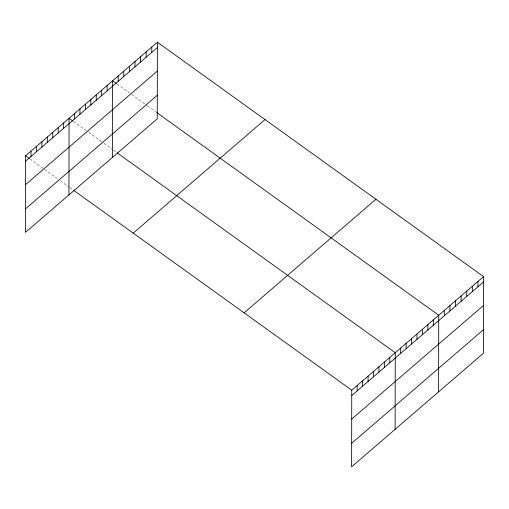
<?xml version="1.0" encoding="UTF-8"?>
<svg xmlns="http://www.w3.org/2000/svg" width="509" height="509" viewBox="0 0 509 509"><rect width="100%" height="100%" fill="white"/><g stroke="black" fill="none" stroke-linecap="round" stroke-linejoin="round"><path stroke-width="0.38" stroke-dasharray="2.54 1.91" d="M117 83.998L129.661 93.096M131.564 94.464L146.757 105.382M147.394 105.84L156.257 112.209M73.506 121.479L88.07 131.946M88.706 132.397L103.27 142.864M103.9 143.322L112.763 149.691M113.399 150.149L116.561 152.42M30.018 158.961L43.946 168.969M44.576 169.427L57.243 178.525M60.406 180.803L69.269 187.172M69.905 187.63L73.073 189.902"/><path stroke-width="0.76" d="M157.383 42.196L25.584 155.773L25.45 232.384L157.249 118.807L157.383 42.196L483.55 276.616L483.416 353.227L351.617 466.804L351.751 390.193L483.55 276.616M31.011 156.448L31.017 151.09M36.444 151.758L36.457 146.401M41.884 147.076L41.891 141.718M47.318 142.386L47.331 137.036M52.758 137.704L52.764 132.346M58.191 133.021L58.204 127.664M63.631 128.332L63.638 122.981M68.944 194.902L69.078 118.292L72.876 121.021M74.505 118.966L74.511 113.609M79.938 114.277L79.951 108.926M85.378 109.594L85.385 104.237M90.812 104.905L90.825 99.554M96.252 100.222L96.258 94.865M101.685 95.539L101.698 90.182M107.125 90.85L107.132 85.499M112.438 157.427L112.572 80.81L116.37 83.54M118.158 81.338L118.171 75.987M123.763 76.515L123.77 71.158M129.362 71.686L129.375 66.329M134.968 66.857L134.974 61.506M140.567 62.028L140.573 56.677M146.166 57.205L146.178 51.848M151.771 52.376L151.777 47.019M357.178 390.861L357.191 385.51M362.618 386.178L362.624 380.821M368.052 381.495L368.064 376.138M373.491 376.806L373.498 371.449M378.925 372.124L378.938 366.766M384.365 367.434L384.371 362.084M389.799 362.752L389.811 357.394M395.111 429.322L395.245 352.712L117.197 152.878M400.672 353.38L400.685 348.029M406.112 348.697L406.118 343.34M411.546 344.014L411.558 338.657M416.986 339.325L416.992 333.974M422.419 334.642L422.432 329.285M427.859 329.953L427.865 324.602M433.293 325.27L433.305 319.913M438.605 391.841L438.739 315.23L156.893 112.667M444.332 315.758L444.338 310.401M449.931 310.929L449.943 305.578M455.536 306.106L455.542 300.749M461.135 301.277L461.148 295.92M466.734 296.448L466.747 291.097M472.339 291.625L472.346 286.268M477.938 286.796L477.951 281.439M25.577 161.13L157.37 47.547M25.533 184.646L157.332 71.063M25.488 208.875L157.287 95.291M133.218 233.135L265.017 119.551M244.116 312.838L375.916 199.254M351.744 395.55L483.544 281.967M351.706 419.06L483.499 305.483M351.662 443.288L483.455 329.711M25.584 155.773L29.382 158.503M73.703 190.36L351.751 390.193"/></g></svg>
